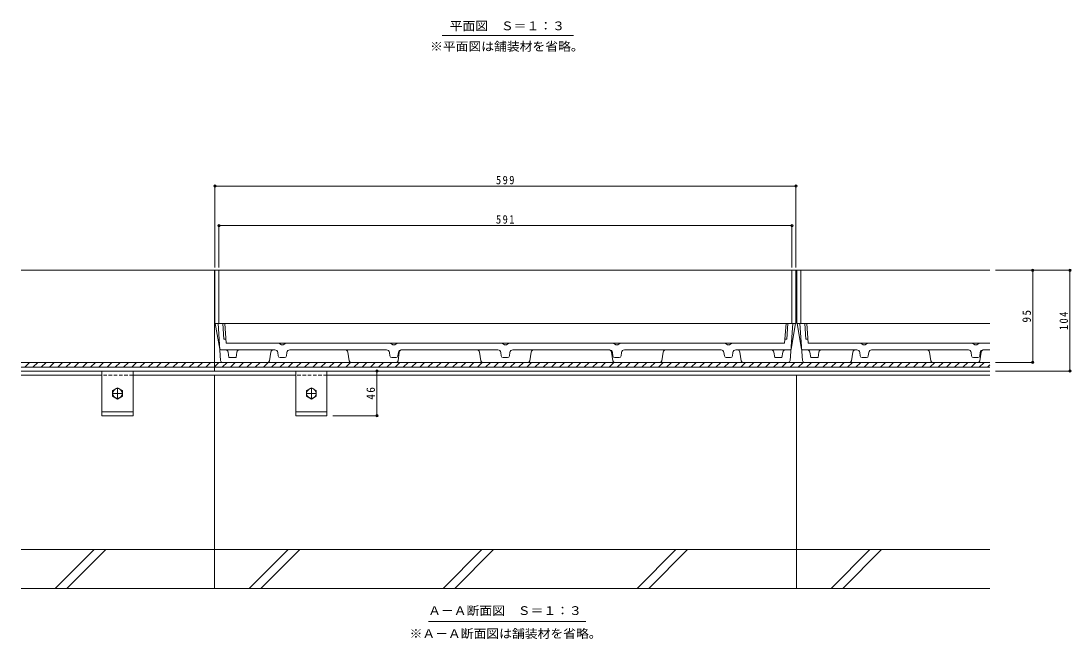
# Model space of a CAD drawing. Units: millimetres at full size, sheet at 1:3. Extents: x -1121 to 1153, y -824 to 816.
# Drawn here: x -1088 to -5, y -677 to -40 of the extents above; entities that cross this region are included whole.
import ezdxf
from ezdxf.enums import TextEntityAlignment as Align

# ---------------------------------------------------------------- set-up
doc = ezdxf.new("R2010")
doc.units = ezdxf.units.MM
doc.header["$LTSCALE"] = 3
doc.header["$PDMODE"] = 32
doc.header["$PDSIZE"] = 2.4
doc.linetypes.add('CHAIN1', pattern=[8, 5, -1, 1, -1])
doc.linetypes.add('DASHED1', pattern=[1.8, 1.2, -0.6])
for name, color, linetype, lineweight in [('4-1', 2, 'Continuous', 9), ('4-2', 3, 'Continuous', 9), ('4-4', 7, 'Continuous', 9), ('4-5', 7, 'Continuous', 9), ('4-8', 3, 'Continuous', 9), ('4-A', 2, 'Continuous', 9), ('4-F', 6, 'Continuous', 9)]:
    doc.layers.add(name, color=color, linetype=linetype, lineweight=lineweight)
doc.styles.add('ＭＳ ゴシック', font='')
doc.styles.get('ＭＳ ゴシック').set_extended_font_data('MS Gothic')

msp = doc.modelspace()

# ---------------------------------------------------------------- linework, layer by layer
at = {"layer": '4-1'}
for p, q in [((-888.18, -296.5), (-1087.68, -296.5)), ((-88.68, -296.5), (-888.18, -296.5)), ((-888.18, -400.5), (-888.18, -296.5)), ((-1083.808, -396.5), (-1078.808, -391.5)), ((-1075.323, -396.5), (-1070.323, -391.5)), ((-1066.838, -396.5), (-1061.838, -391.5)), ((-1058.352, -396.5), (-1053.352, -391.5)), ((-1049.867, -396.5), (-1044.867, -391.5)), ((-1041.382, -396.5), (-1036.382, -391.5)), ((-1032.896, -396.5), (-1027.896, -391.5)), ((-1024.411, -396.5), (-1019.411, -391.5)), ((-1015.926, -396.5), (-1010.926, -391.5)), ((-1007.441, -396.5), (-1002.441, -391.5)), ((-998.955, -396.5), (-993.955, -391.5)), ((-990.47, -396.5), (-985.47, -391.5)), ((-981.985, -396.5), (-976.985, -391.5)), ((-973.5, -396.5), (-968.499, -391.5)), ((-965.014, -396.5), (-960.014, -391.5)), ((-956.529, -396.5), (-951.529, -391.5)), ((-948.044, -396.5), (-943.044, -391.5)), ((-939.558, -396.5), (-934.558, -391.5)), ((-931.073, -396.5), (-926.073, -391.5)), ((-922.588, -396.5), (-917.588, -391.5)), ((-914.103, -396.5), (-909.102, -391.5)), ((-905.617, -396.5), (-900.617, -391.5)), ((-897.132, -396.5), (-892.132, -391.5)), ((-888.647, -396.5), (-883.647, -391.5)), ((-880.161, -396.5), (-875.161, -391.5)), ((-871.676, -396.5), (-866.676, -391.5)), ((-863.191, -396.5), (-858.191, -391.5)), ((-854.706, -396.5), (-849.705, -391.5)), ((-846.22, -396.5), (-841.22, -391.5)), ((-837.735, -396.5), (-832.735, -391.5)), ((-829.25, -396.5), (-824.25, -391.5)), ((-820.764, -396.5), (-815.764, -391.5)), ((-812.279, -396.5), (-807.279, -391.5)), ((-803.794, -396.5), (-798.794, -391.5)), ((-795.309, -396.5), (-790.309, -391.5)), ((-786.823, -396.5), (-781.823, -391.5)), ((-778.338, -396.5), (-773.338, -391.5)), ((-769.853, -396.5), (-764.853, -391.5)), ((-761.367, -396.5), (-756.367, -391.5)), ((-752.882, -396.5), (-747.882, -391.5)), ((-744.397, -396.5), (-739.397, -391.5)), ((-735.912, -396.5), (-730.912, -391.5)), ((-727.426, -396.5), (-722.426, -391.5)), ((-718.941, -396.5), (-713.941, -391.5)), ((-710.456, -396.5), (-705.456, -391.5)), ((-701.971, -396.5), (-696.97, -391.5)), ((-693.485, -396.5), (-688.485, -391.5)), ((-685, -396.5), (-680, -391.5)), ((-676.515, -396.5), (-671.515, -391.5)), ((-668.029, -396.5), (-663.029, -391.5)), ((-659.544, -396.5), (-654.544, -391.5)), ((-651.059, -396.5), (-646.059, -391.5)), ((-642.574, -396.5), (-637.573, -391.5)), ((-634.088, -396.5), (-629.088, -391.5)), ((-625.603, -396.5), (-620.603, -391.5)), ((-617.118, -396.5), (-612.118, -391.5)), ((-608.632, -396.5), (-603.632, -391.5)), ((-600.147, -396.5), (-595.147, -391.5)), ((-591.662, -396.5), (-586.662, -391.5)), ((-583.177, -396.5), (-578.176, -391.5)), ((-574.691, -396.5), (-569.691, -391.5)), ((-566.206, -396.5), (-561.206, -391.5)), ((-557.721, -396.5), (-552.721, -391.5)), ((-549.235, -396.5), (-544.235, -391.5)), ((-540.75, -396.5), (-535.75, -391.5)), ((-532.265, -396.5), (-527.265, -391.5)), ((-523.78, -396.5), (-518.78, -391.5)), ((-515.294, -396.5), (-510.294, -391.5)), ((-506.809, -396.5), (-501.809, -391.5)), ((-498.324, -396.5), (-493.324, -391.5)), ((-489.838, -396.5), (-484.838, -391.5)), ((-481.353, -396.5), (-476.353, -391.5)), ((-472.868, -396.5), (-467.868, -391.5)), ((-464.383, -396.5), (-459.383, -391.5)), ((-455.897, -396.5), (-450.897, -391.5)), ((-447.412, -396.5), (-442.412, -391.5)), ((-438.927, -396.5), (-433.927, -391.5)), ((-430.441, -396.5), (-425.441, -391.5)), ((-421.956, -396.5), (-416.956, -391.5)), ((-413.471, -396.5), (-408.471, -391.5)), ((-404.986, -396.5), (-399.986, -391.5)), ((-396.5, -396.5), (-391.5, -391.5)), ((-388.015, -396.5), (-383.015, -391.5)), ((-379.53, -396.5), (-374.53, -391.5)), ((-371.045, -396.5), (-366.044, -391.5)), ((-362.559, -396.5), (-357.559, -391.5)), ((-354.074, -396.5), (-349.074, -391.5)), ((-345.589, -396.5), (-340.589, -391.5)), ((-337.103, -396.5), (-332.103, -391.5)), ((-328.618, -396.5), (-323.618, -391.5)), ((-320.133, -396.5), (-315.133, -391.5)), ((-311.648, -396.5), (-306.647, -391.5)), ((-303.162, -396.5), (-298.162, -391.5)), ((-294.677, -396.5), (-289.677, -391.5)), ((-286.192, -396.5), (-281.192, -391.5)), ((-277.706, -396.5), (-272.706, -391.5)), ((-269.221, -396.5), (-264.221, -391.5)), ((-260.736, -396.5), (-255.736, -391.5)), ((-252.251, -396.5), (-247.251, -391.5)), ((-243.765, -396.5), (-238.765, -391.5)), ((-235.28, -396.5), (-230.28, -391.5)), ((-226.795, -396.5), (-221.795, -391.5)), ((-218.309, -396.5), (-213.309, -391.5)), ((-209.824, -396.5), (-204.824, -391.5)), ((-201.339, -396.5), (-196.339, -391.5)), ((-192.854, -396.5), (-187.854, -391.5)), ((-184.368, -396.5), (-179.368, -391.5)), ((-175.883, -396.5), (-170.883, -391.5)), ((-167.398, -396.5), (-162.398, -391.5)), ((-158.912, -396.5), (-153.912, -391.5)), ((-150.427, -396.5), (-145.427, -391.5)), ((-141.942, -396.5), (-136.942, -391.5)), ((-133.457, -396.5), (-128.457, -391.5)), ((-124.971, -396.5), (-119.971, -391.5)), ((-116.486, -396.5), (-111.486, -391.5)), ((-108.001, -396.5), (-103.001, -391.5)), ((-99.516, -396.5), (-94.515, -391.5)), ((-91.03, -396.5), (-88.68, -394.15))]:
    msp.add_line(p, q, dxfattribs=at)
for points in [[(-88.68, -391.5), (-888.18, -391.5), (-1087.68, -391.5)], [(-88.68, -396.5), (-888.18, -396.5), (-1087.68, -396.5)], [(-88.68, -400.5), (-888.18, -400.5), (-1087.68, -400.5)]]:
    msp.add_lwpolyline(points, dxfattribs=at)
at = {"layer": '4-2'}
for p, q in [((-288.68, -296.5), (-887.68, -296.5)), ((-887.68, -351.501), (-887.68, -296.5)), ((-883.68, -351.501), (-883.68, -296.5)), ((-292.68, -351.501), (-292.68, -296.5)), ((-288.68, -351.501), (-288.68, -296.5)), ((-287.68, -351.501), (-287.68, -296.5)), ((-88.68, -296.5), (-287.68, -296.5)), ((-283.68, -351.501), (-283.68, -296.5)), ((-887.68, -351.501), (-588.18, -351.501)), ((-882.754, -377.673), (-887.33, -351.501)), ((-881.813, -389.643), (-884.537, -351.501)), ((-878.382, -367.501), (-879.525, -351.501)), ((-876.091, -371.501), (-877.52, -351.501)), ((-288.68, -351.501), (-588.18, -351.501)), ((-300.27, -371.501), (-298.841, -351.501)), ((-297.979, -367.501), (-296.836, -351.501)), ((-294.548, -389.643), (-291.823, -351.501)), ((-293.607, -377.673), (-289.03, -351.501)), ((-287.68, -351.501), (-88.68, -351.501)), ((-282.754, -377.673), (-287.331, -351.501)), ((-281.813, -389.643), (-284.537, -351.501)), ((-278.382, -367.501), (-279.525, -351.501)), ((-276.091, -371.501), (-277.52, -351.501)), ((-878.382, -367.501), (-876.377, -367.501)), ((-297.979, -367.501), (-299.984, -367.501)), ((-278.382, -367.501), (-276.377, -367.501)), ((-881.769, -378.501), (-827.106, -378.501)), ((-876.091, -371.501), (-796.541, -371.501)), ((-825.829, -378.501), (-827.106, -378.501)), ((-819.18, -373.501), (-821.68, -371.501)), ((-819.18, -373.501), (-817.18, -373.501)), ((-814.68, -371.501), (-817.18, -373.501)), ((-810.532, -378.501), (-795.052, -378.501)), ((-796.541, -371.501), (-588.18, -371.501)), ((-712.107, -378.501), (-795.052, -378.501)), ((-710.829, -378.501), (-712.107, -378.501)), ((-704.18, -373.501), (-706.68, -371.501)), ((-704.18, -373.501), (-702.18, -373.501)), ((-699.68, -371.501), (-702.18, -373.501)), ((-695.532, -378.501), (-597.106, -378.501)), ((-595.829, -378.501), (-597.106, -378.501)), ((-589.18, -373.501), (-591.68, -371.501)), ((-589.18, -373.501), (-588.18, -373.501)), ((-379.82, -371.501), (-588.18, -371.501)), ((-587.18, -373.501), (-588.18, -373.501)), ((-587.18, -373.501), (-584.68, -371.501)), ((-580.532, -378.501), (-579.254, -378.501)), ((-480.829, -378.501), (-579.254, -378.501)), ((-476.68, -371.501), (-474.18, -373.501)), ((-472.18, -373.501), (-474.18, -373.501)), ((-472.18, -373.501), (-469.68, -371.501)), ((-465.532, -378.501), (-464.254, -378.501)), ((-464.254, -378.501), (-381.308, -378.501)), ((-365.829, -378.501), (-381.308, -378.501)), ((-300.27, -371.501), (-379.82, -371.501)), ((-361.68, -371.501), (-359.18, -373.501)), ((-357.18, -373.501), (-359.18, -373.501)), ((-357.18, -373.501), (-354.68, -371.501)), ((-350.532, -378.501), (-349.254, -378.501)), ((-294.592, -378.501), (-349.254, -378.501)), ((-281.769, -378.501), (-227.106, -378.501)), ((-276.091, -371.501), (-196.541, -371.501)), ((-225.829, -378.501), (-227.106, -378.501)), ((-219.18, -373.501), (-221.68, -371.501)), ((-219.18, -373.501), (-217.18, -373.501)), ((-214.68, -371.501), (-217.18, -373.501)), ((-210.532, -378.501), (-195.052, -378.501)), ((-196.541, -371.501), (-88.68, -371.501)), ((-112.107, -378.501), (-195.052, -378.501)), ((-110.829, -378.501), (-112.107, -378.501)), ((-104.18, -373.501), (-106.68, -371.501)), ((-104.18, -373.501), (-102.18, -373.501)), ((-99.68, -371.501), (-102.18, -373.501)), ((-95.532, -378.501), (-88.68, -378.501)), ((-874.217, -381.044), (-873.378, -386.501)), ((-873.378, -386.501), (-865.84, -386.501)), ((-865, -381.044), (-865.84, -386.501)), ((-831.419, -389.805), (-830.072, -381.044)), ((-822.399, -384.749), (-822.852, -381.128)), ((-815.946, -386.501), (-820.415, -386.501)), ((-813.509, -381.128), (-813.961, -384.749)), ((-749.441, -389.805), (-750.789, -381.044)), ((-707.399, -384.749), (-707.852, -381.128)), ((-700.946, -386.501), (-705.415, -386.501)), ((-698.509, -381.128), (-698.961, -384.749)), ((-698.919, -389.805), (-697.572, -381.044)), ((-613.441, -389.805), (-614.789, -381.044)), ((-592.399, -384.749), (-592.852, -381.128)), ((-588.18, -386.501), (-590.415, -386.501)), ((-588.18, -386.501), (-585.946, -386.501)), ((-583.961, -384.749), (-583.509, -381.128)), ((-562.92, -389.805), (-561.572, -381.044)), ((-477.441, -389.805), (-478.789, -381.044)), ((-477.852, -381.128), (-477.399, -384.749)), ((-475.415, -386.501), (-470.946, -386.501)), ((-468.961, -384.749), (-468.509, -381.128)), ((-426.919, -389.805), (-425.572, -381.044)), ((-362.852, -381.128), (-362.399, -384.749)), ((-360.415, -386.501), (-355.946, -386.501)), ((-353.961, -384.749), (-353.509, -381.128)), ((-344.941, -389.805), (-346.289, -381.044)), ((-311.36, -381.044), (-310.521, -386.501)), ((-302.983, -386.501), (-310.521, -386.501)), ((-302.143, -381.044), (-302.983, -386.501)), ((-274.217, -381.044), (-273.378, -386.501)), ((-273.378, -386.501), (-265.84, -386.501)), ((-265, -381.044), (-265.84, -386.501)), ((-231.419, -389.805), (-230.072, -381.044)), ((-222.399, -384.749), (-222.852, -381.128)), ((-215.946, -386.501), (-220.415, -386.501)), ((-213.509, -381.128), (-213.961, -384.749)), ((-149.441, -389.805), (-150.789, -381.044)), ((-107.399, -384.749), (-107.852, -381.128)), ((-100.946, -386.501), (-105.415, -386.501)), ((-98.509, -381.128), (-98.961, -384.749)), ((-98.919, -389.805), (-97.572, -381.044)), ((-879.818, -391.501), (-833.396, -391.501)), ((-700.896, -391.501), (-747.464, -391.501)), ((-588.18, -391.501), (-611.464, -391.501)), ((-588.18, -391.501), (-564.896, -391.501)), ((-475.465, -391.501), (-428.896, -391.501)), ((-296.542, -391.501), (-342.964, -391.501)), ((-279.818, -391.501), (-233.396, -391.501)), ((-100.896, -391.501), (-147.464, -391.501))]:
    msp.add_line(p, q, dxfattribs=at)
for centre, radius, start, end in [((-881.769, -377.501), 1, 189.91953, 270), ((-877.183, -381.501), 3, 8.74626, 90), ((-862.035, -381.501), 3, 90, 171.25374), ((-827.106, -381.501), 3, 90, 171.25383), ((-825.829, -381.501), 3, 7.12485, 90), ((-810.532, -381.501), 3, 90, 172.87503), ((-753.754, -381.501), 3, 8.74615, 90), ((-710.829, -381.501), 3, 7.12485, 90), ((-695.532, -381.501), 3, 90, 172.87503), ((-694.607, -381.501), 3, 90, 171.25385), ((-617.754, -381.501), 3, 8.74615, 90), ((-595.829, -381.501), 3, 7.12485, 90), ((-580.532, -381.501), 3, 90, 172.87515), ((-558.607, -381.501), 3, 90, 171.25385), ((-481.754, -381.501), 3, 8.74615, 90), ((-480.829, -381.501), 3, 7.12497, 90), ((-465.532, -381.501), 3, 90, 172.87515), ((-422.607, -381.501), 3, 90, 171.25385), ((-365.829, -381.501), 3, 7.12497, 90), ((-350.532, -381.501), 3, 90, 172.87515), ((-349.254, -381.501), 3, 8.74617, 90), ((-314.326, -381.501), 3, 8.74626, 90), ((-299.178, -381.501), 3, 90, 171.25374), ((-294.592, -377.501), 1, 270, 350.08047), ((-281.769, -377.501), 1, 189.91953, 270), ((-277.183, -381.501), 3, 8.74626, 90), ((-262.035, -381.501), 3, 90, 171.25374), ((-227.106, -381.501), 3, 90, 171.25383), ((-225.829, -381.501), 3, 7.12485, 90), ((-210.532, -381.501), 3, 90, 172.87503), ((-153.754, -381.501), 3, 8.74615, 90), ((-110.829, -381.501), 3, 7.12485, 90), ((-95.532, -381.501), 3, 90, 172.87503), ((-94.607, -381.501), 3, 90, 171.25385), ((-879.818, -389.501), 2, 184.08559, 270), ((-820.415, -384.501), 2, 187.12465, 270), ((-815.946, -384.501), 2, 270, 352.87511), ((-705.415, -384.501), 2, 187.12465, 270), ((-700.946, -384.501), 2, 270, 352.87511), ((-590.415, -384.501), 2, 187.12465, 270), ((-585.946, -384.501), 2, 270, 352.87535), ((-475.415, -384.501), 2, 187.12489, 270), ((-470.946, -384.501), 2, 270, 352.87535), ((-360.415, -384.501), 2, 187.12489, 270), ((-355.946, -384.501), 2, 270, 352.87535), ((-296.542, -389.501), 2, 270, 355.91441), ((-279.818, -389.501), 2, 184.08559, 270), ((-220.415, -384.501), 2, 187.12465, 270), ((-215.946, -384.501), 2, 270, 352.87511), ((-105.415, -384.501), 2, 187.12465, 270), ((-100.946, -384.501), 2, 270, 352.87511), ((-833.396, -389.501), 2, 270, 351.25389), ((-747.464, -389.501), 2, 188.74606, 270), ((-700.896, -389.501), 2, 270, 351.25394), ((-611.464, -389.501), 2, 188.74606, 270), ((-564.896, -389.501), 2, 270, 351.25394), ((-475.465, -389.501), 2, 188.74606, 270), ((-428.896, -389.501), 2, 270, 351.25394), ((-342.964, -389.501), 2, 188.74611, 270), ((-233.396, -389.501), 2, 270, 351.25389), ((-147.464, -389.501), 2, 188.74606, 270), ((-100.896, -389.501), 2, 270, 351.25394)]:
    msp.add_arc(centre, radius, start, end, dxfattribs=at)
at = {"layer": '4-4'}
for p, q in [((-887.68, -208.878), (-887.68, -293.5)), ((-887.68, -209.778), (-288.68, -209.778)), ((-288.68, -208.878), (-288.68, -293.5)), ((-883.68, -249.461), (-883.68, -293.5)), ((-883.68, -250.361), (-292.68, -250.361)), ((-292.68, -249.461), (-292.68, -293.5)), ((-5.268, -296.5), (-82.68, -296.5)), ((-44.402, -296.5), (-44.402, -391.5)), ((-6.168, -296.5), (-6.168, -400.5)), ((-720.756, -400.5), (-720.756, -446.5)), ((-43.502, -391.5), (-82.68, -391.5)), ((-5.268, -400.5), (-82.68, -400.5)), ((-719.856, -446.5), (-766.18, -446.5))]:
    msp.add_line(p, q, dxfattribs=at)
for p in [(-887.68, -209.778), (-288.68, -209.778), (-883.68, -250.361), (-292.68, -250.361), (-44.402, -296.5), (-6.168, -296.5), (-720.756, -400.5), (-44.402, -391.5), (-6.168, -400.5), (-720.756, -446.5)]:
    msp.add_point(p, dxfattribs=at)
at = {"layer": '4-5'}
for p, q in [((-653.312, -54.609), (-517.923, -54.609)), ((-667.646, -658.459), (-505.392, -658.459))]:
    msp.add_line(p, q, dxfattribs=at)
at = {"layer": '4-8'}
for p, q in [((-1004.18, -400.5), (-1004.18, -446.5)), ((-972.18, -400.5), (-972.18, -446.5)), ((-804.18, -400.5), (-804.18, -446.5)), ((-772.18, -400.5), (-772.18, -446.5)), ((-972.18, -442.5), (-1004.18, -442.5)), ((-772.18, -442.5), (-804.18, -442.5)), ((-972.18, -446.5), (-1004.18, -446.5)), ((-772.18, -446.5), (-804.18, -446.5))]:
    msp.add_line(p, q, dxfattribs=at)
at = {"layer": '4-8', "linetype": 'DASHED1'}
for p, q in [((-972.18, -404.5), (-1004.18, -404.5)), ((-772.18, -404.5), (-804.18, -404.5))]:
    msp.add_line(p, q, dxfattribs=at)
at = {"layer": '4-8', "linetype": 'CHAIN1'}
for p, q in [((-988.18, -417.728), (-988.18, -429.275)), ((-788.18, -417.728), (-788.18, -429.275)), ((-993.18, -423.502), (-983.18, -423.502)), ((-793.18, -423.502), (-783.18, -423.502))]:
    msp.add_line(p, q, dxfattribs=at)
at = {"layer": '4-A'}
for points in [[(-993.18, -420.615), (-993.18, -426.389), (-988.18, -429.275), (-983.18, -426.389), (-983.18, -420.615), (-988.18, -417.728)], [(-793.18, -420.615), (-793.18, -426.389), (-788.18, -429.275), (-783.18, -426.389), (-783.18, -420.615), (-788.18, -417.728)]]:
    msp.add_lwpolyline(points, close=True, dxfattribs=at)
for centre in [(-988.18, -423.502), (-788.18, -423.502)]:
    msp.add_circle(centre, 5, dxfattribs=at)
at = {"layer": '4-F'}
for p, q in [((-1004.18, -404.5), (-1087.68, -404.5)), ((-804.18, -404.5), (-972.18, -404.5)), ((-888.18, -404.5), (-888.18, -624.5)), ((-88.68, -404.5), (-772.18, -404.5)), ((-288.18, -404.5), (-288.18, -624.5)), ((-88.68, -584.501), (-1087.68, -584.501)), ((-1052.339, -624.5), (-1012.339, -584.501)), ((-1040.318, -624.5), (-1000.318, -584.501)), ((-852.339, -624.5), (-812.339, -584.501)), ((-840.318, -624.5), (-800.318, -584.501)), ((-652.339, -624.5), (-612.339, -584.501)), ((-640.318, -624.5), (-600.318, -584.501)), ((-452.339, -624.5), (-412.339, -584.501)), ((-440.318, -624.5), (-400.318, -584.501)), ((-212.339, -584.501), (-252.339, -624.5)), ((-200.318, -584.501), (-240.318, -624.5)), ((-88.68, -624.5), (-1087.68, -624.5))]:
    msp.add_line(p, q, dxfattribs=at)

# ---------------------------------------------------------------- texts
at = {"layer": '4-4', "color": 2, "char_height": 8.798, "attachment_point": 7, "style": 'ＭＳ ゴシック'}
for s, insert in [('\\T1.27;\\W0.9;599', (-597.93, -207.978)), ('\\T1.27;\\W0.9;591', (-597.93, -248.561))]:
    msp.add_mtext(s, dxfattribs=dict(at, insert=insert))
at = {"layer": '4-4', "color": 2, "char_height": 8.798, "attachment_point": 7, "rotation": 90, "style": 'ＭＳ ゴシック'}
for s, insert in [('\\T1.27;\\W0.95;95', (-46.202, -350.375)), ('\\T1.27;\\W0.9;104', (-7.968, -358.25)), ('\\T1.27;\\W0.95;46', (-722.556, -429.875))]:
    msp.add_mtext(s, dxfattribs=dict(at, insert=insert))
at = {"layer": '4-5', "color": 2, "style": 'ＭＳ ゴシック', "width": 1.1}
for s, p in [('平面図\u3000Ｓ＝１：３', (-645.64, -51.698)), ('※平面図は舗装材を省略。', (-665.89, -72.913)), ('Ａ－Ａ断面図\u3000Ｓ＝１：３', (-667.853, -654.503)), ('※Ａ－Ａ断面図は舗装材を省略。', (-687.019, -678.182))]:
    msp.add_text(s, height=8.798, dxfattribs=at).set_placement(p, align=Align.BOTTOM_LEFT)

doc.saveas('drawing.dxf')
